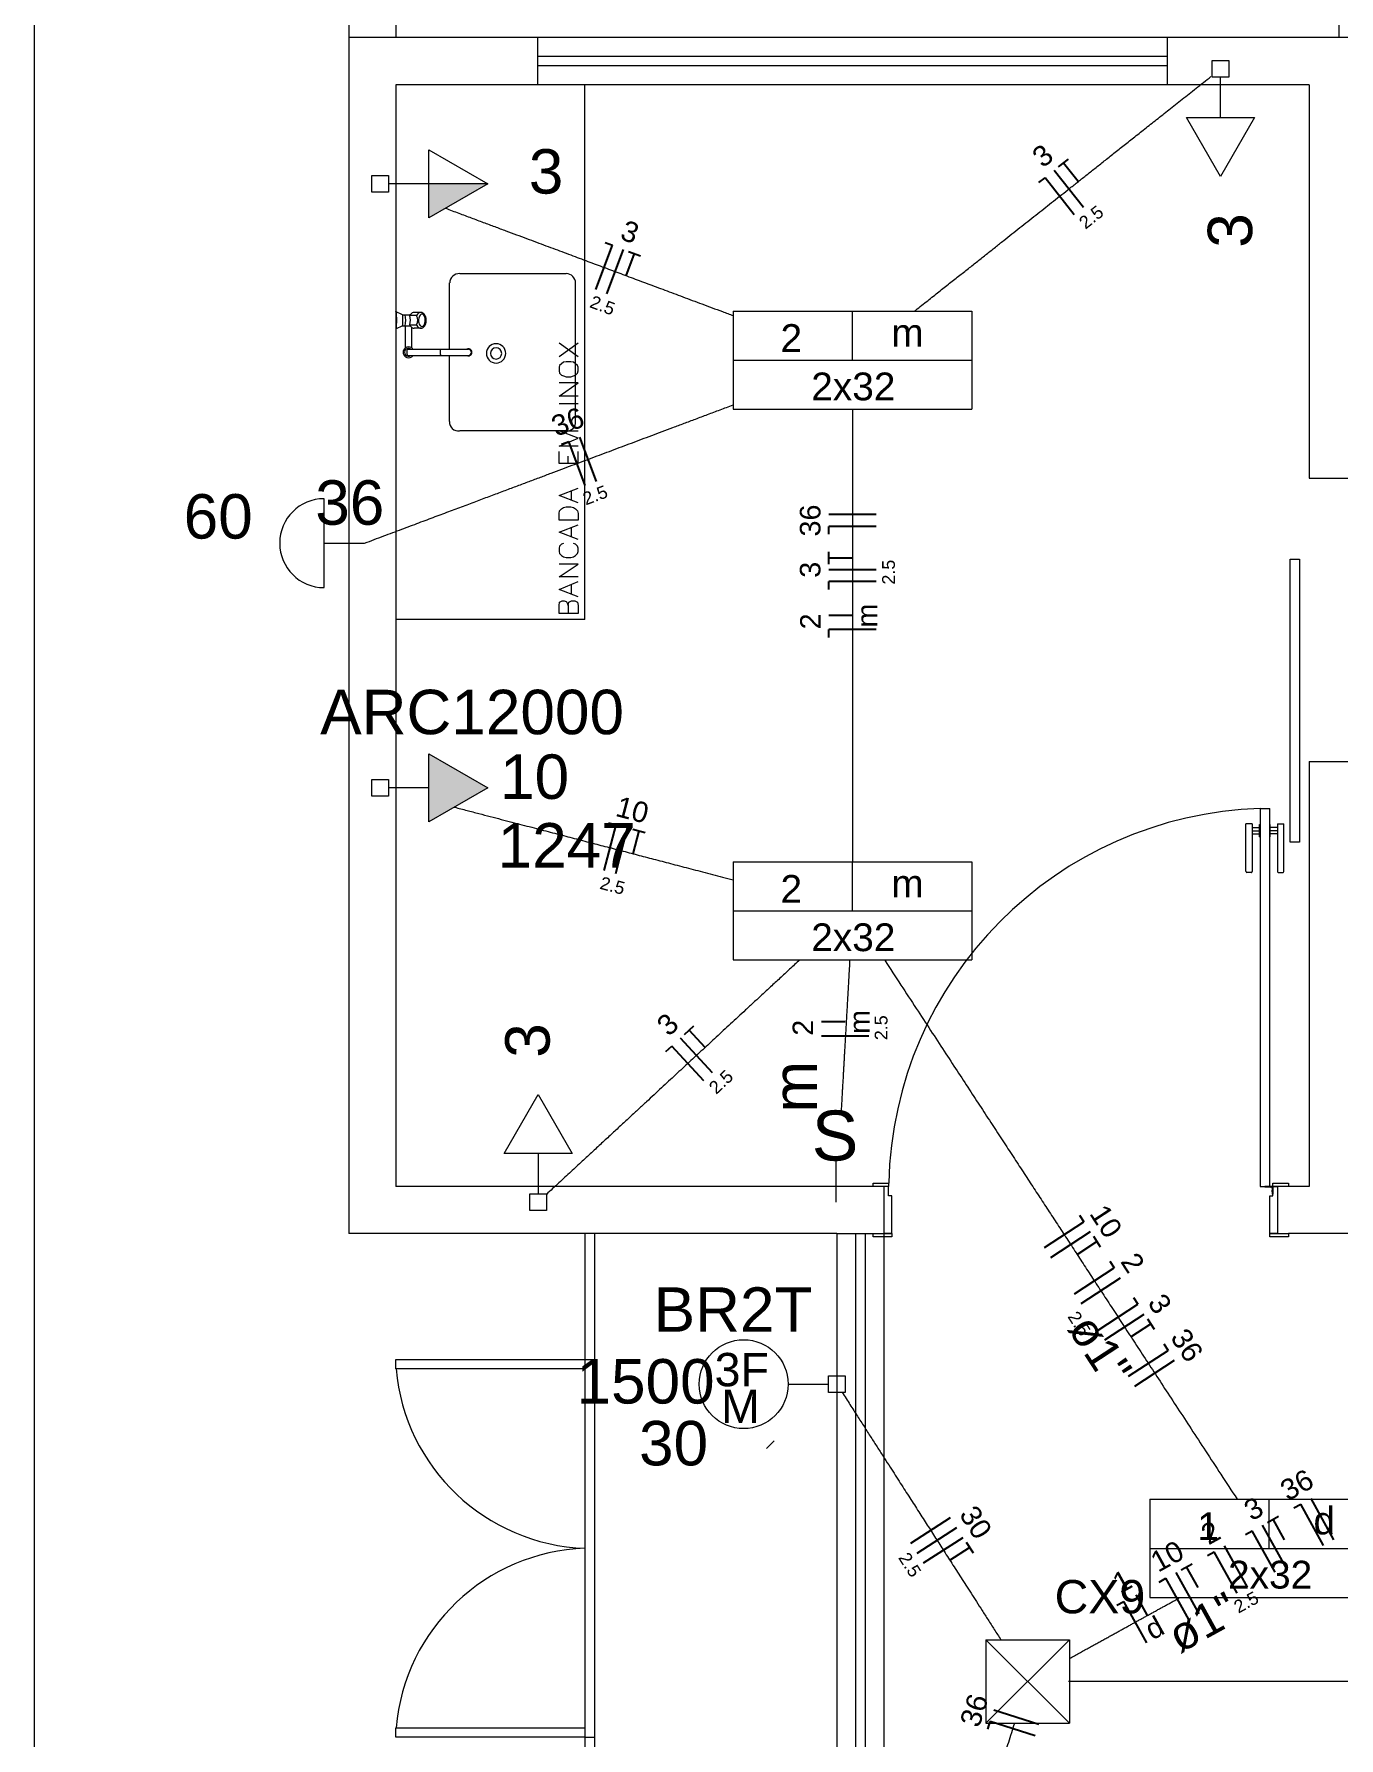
# Model space of a CAD drawing. Header units: millimetres. Extents: x -130 to 1399, y -90 to 1288.
# Drawn here: x 1106.27 to 1110.42, y 1243.82 to 1249.23 of the extents above; entities that cross this region are included whole.
import ezdxf

# ---------------------------------------------------------------- set-up
doc = ezdxf.new("R2010")
doc.units = ezdxf.units.MM
doc.header["$LTSCALE"] = 0.01
for name, color, linetype, lineweight in [('Arquitetura', 134, 'Continuous', 5), ('EL-Condutos', 3, 'Continuous', 13), ('EL-Fios', 9, 'Continuous', 25), ('EL-Textos condutos', 7, 'Continuous', 20), ('EL-Textos fios', 7, 'Continuous', 20), ('EL-Textos pontos', 5, 'Continuous', 20), ('P-SIMBOL', 5, 'Continuous', 5)]:
    doc.layers.add(name, color=color, linetype=linetype, lineweight=lineweight)
doc.styles.add('ARIAL', font='arial.ttf')

msp = doc.modelspace()

# ---------------------------------------------------------------- hatches: boundary and pattern name
at = {"layer": 'Arquitetura', "linetype": 'Continuous'}
h = msp.add_hatch(dxfattribs=at)
h.set_pattern_fill('ANSI31', color=256, scale=0.5, style=0)
h.set_pattern_definition([(45, (1106.27025, 1238.432124), (-0.0441942, 0.0441942), [])])
h.paths.add_polyline_path([(1108.6224, 1244.7602), (1108.6224, 1244.7622), (1108.6224, 1244.7642), (1108.6219, 1244.7662), (1108.6209, 1244.7682), (1108.6204, 1244.7697), (1108.6194, 1244.7717), (1108.6184, 1244.7732), (1108.6169, 1244.7752), (1108.6159, 1244.7767), (1108.6144, 1244.7777), (1108.6129, 1244.7787), (1108.6109, 1244.7802), (1108.6094, 1244.7812), (1108.6074, 1244.7817), (1108.6059, 1244.7822), (1108.6039, 1244.7827), (1108.6019, 1244.7832), (1108.5999, 1244.7832), (1108.5974, 1244.7832), (1108.5959, 1244.7827), (1108.5939, 1244.7822), (1108.5919, 1244.7817), (1108.5899, 1244.7812), (1108.5884, 1244.7802), (1108.5864, 1244.7787), (1108.5854, 1244.7777), (1108.5839, 1244.7767), (1108.5824, 1244.7752), (1108.5809, 1244.7732), (1108.5799, 1244.7717), (1108.5789, 1244.7697), (1108.5784, 1244.7682), (1108.5774, 1244.7662), (1108.5774, 1244.7642), (1108.5769, 1244.7622), (1108.5769, 1244.7602), (1108.5769, 1244.7602), (1108.5769, 1244.7582), (1108.5774, 1244.7562), (1108.5774, 1244.7542), (1108.5784, 1244.7522), (1108.5789, 1244.7507), (1108.5799, 1244.7487), (1108.5809, 1244.7472), (1108.5824, 1244.7457), (1108.5839, 1244.7442), (1108.5854, 1244.7427), (1108.5864, 1244.7417), (1108.5884, 1244.7407), (1108.5899, 1244.7397), (1108.5919, 1244.7387), (1108.5939, 1244.7382), (1108.5959, 1244.7377), (1108.5974, 1244.7377), (1108.5999, 1244.7372), (1108.6019, 1244.7377), (1108.6039, 1244.7377), (1108.6059, 1244.7382), (1108.6074, 1244.7387), (1108.6094, 1244.7397), (1108.6109, 1244.7407), (1108.6129, 1244.7417), (1108.6144, 1244.7427), (1108.6159, 1244.7442), (1108.6169, 1244.7457), (1108.6184, 1244.7472), (1108.6194, 1244.7487), (1108.6204, 1244.7507), (1108.6209, 1244.7522), (1108.6219, 1244.7542), (1108.6224, 1244.7562), (1108.6224, 1244.7582), (1108.6224, 1244.7602), (1108.6224, 1244.7602)])
at = {"layer": 'P-SIMBOL', "linetype": 'Continuous'}
for points in [[(1107.5259, 1248.7557), (1107.7134, 1248.7557), (1107.5259, 1248.6474)], [(1107.5259, 1246.7287), (1107.7134, 1246.837), (1107.5259, 1246.9452)]]:
    msp.add_hatch(color=256, dxfattribs=at).paths.add_polyline_path(points)

# ---------------------------------------------------------------- linework, layer by layer
at = {"layer": 'Arquitetura'}
for p, q in [((1106.2719, 1256.0207), (1106.2719, 1238.6212)), ((1107.2719, 1255.0207), (1107.2719, 1245.4207)), ((1107.4214, 1254.8712), (1107.4214, 1249.2207)), ((1107.8714, 1249.2207), (1107.8714, 1249.0707)), ((1109.8714, 1249.2207), (1109.8714, 1249.0707)), ((1110.3219, 1249.0707), (1107.4214, 1249.0707)), ((1107.4214, 1249.0707), (1107.4214, 1245.5707)), ((1108.0219, 1247.3712), (1108.0219, 1249.0707)), ((1110.3219, 1249.0707), (1110.3219, 1247.8207)), ((1107.5919, 1248.2307), (1107.5919, 1248.4407)), ((1107.9624, 1248.4702), (1107.6239, 1248.4702)), ((1107.9919, 1248.0007), (1107.9919, 1248.4407)), ((1107.4419, 1248.3397), (1107.4204, 1248.3502)), ((1107.4419, 1248.3397), (1107.4664, 1248.3397)), ((1107.4419, 1248.3397), (1107.4419, 1248.3047)), ((1107.4869, 1248.3377), (1107.4654, 1248.3377)), ((1107.5004, 1248.3472), (1107.4789, 1248.3472)), ((1107.4419, 1248.3047), (1107.4204, 1248.2937)), ((1107.4419, 1248.3047), (1107.4514, 1248.3047)), ((1107.4514, 1248.3047), (1107.4664, 1248.3047)), ((1107.4514, 1248.2347), (1107.4514, 1248.3047)), ((1107.4869, 1248.3067), (1107.4654, 1248.3067)), ((1107.4714, 1248.2347), (1107.4714, 1248.2992)), ((1107.5004, 1248.2972), (1107.4789, 1248.2972)), ((1107.4579, 1248.2307), (1107.4754, 1248.2307)), ((1107.4754, 1248.2307), (1107.6464, 1248.2307)), ((1107.6464, 1248.2307), (1107.6514, 1248.2307)), ((1107.9394, 1248.2077), (1108.0004, 1248.2502)), ((1107.9394, 1248.2502), (1108.0004, 1248.2077)), ((1107.4579, 1248.2107), (1107.4754, 1248.2107)), ((1107.4754, 1248.2107), (1107.6464, 1248.2107)), ((1107.5919, 1248.0007), (1107.5919, 1248.2107)), ((1107.6464, 1248.2107), (1107.6514, 1248.2107)), ((1107.9409, 1248.1782), (1107.9394, 1248.1737)), ((1107.9394, 1248.1737), (1107.9394, 1248.1612)), ((1107.9394, 1248.1612), (1107.9409, 1248.1547)), ((1107.9474, 1248.1842), (1107.9409, 1248.1782)), ((1107.9539, 1248.1887), (1107.9474, 1248.1842)), ((1107.9624, 1248.1907), (1107.9539, 1248.1887)), ((1107.9774, 1248.1907), (1107.9624, 1248.1907)), ((1107.9854, 1248.1887), (1107.9774, 1248.1907)), ((1107.9919, 1248.1842), (1107.9854, 1248.1887)), ((1107.9984, 1248.1782), (1107.9919, 1248.1842)), ((1108.0004, 1248.1737), (1107.9984, 1248.1782)), ((1107.9984, 1248.1547), (1108.0004, 1248.1612)), ((1108.0004, 1248.1612), (1108.0004, 1248.1737)), ((1107.9394, 1248.0807), (1108.0004, 1248.1232)), ((1108.0004, 1248.1232), (1107.9394, 1248.1232)), ((1107.9409, 1248.1547), (1107.9474, 1248.1482)), ((1107.9474, 1248.1482), (1107.9539, 1248.1462)), ((1107.9539, 1248.1462), (1107.9624, 1248.1422)), ((1107.9624, 1248.1422), (1107.9774, 1248.1422)), ((1107.9774, 1248.1422), (1107.9854, 1248.1462)), ((1107.9854, 1248.1462), (1107.9919, 1248.1482)), ((1107.9919, 1248.1482), (1107.9984, 1248.1547)), ((1108.0004, 1248.0807), (1107.9394, 1248.0807)), ((1107.9394, 1248.0577), (1108.0004, 1248.0577)), ((1107.9624, 1247.9707), (1107.6239, 1247.9707)), ((1108.0004, 1247.9472), (1107.9394, 1247.9707)), ((1107.9394, 1247.9707), (1108.0004, 1247.9707)), ((1107.9394, 1247.9222), (1108.0004, 1247.9472)), ((1108.0004, 1247.9222), (1107.9394, 1247.9222)), ((1107.9394, 1247.8672), (1107.9394, 1247.9052)), ((1107.9689, 1247.8672), (1107.9689, 1247.8902)), ((1108.0004, 1247.8672), (1108.0004, 1247.9052)), ((1108.0004, 1247.8672), (1107.9394, 1247.8672)), ((1107.9394, 1247.7657), (1108.0004, 1247.7887)), ((1110.3219, 1247.8207), (1110.4714, 1247.8207)), ((1108.0004, 1247.7422), (1107.9394, 1247.7657)), ((1107.9539, 1247.7272), (1107.9624, 1247.7297)), ((1107.9624, 1247.7297), (1107.9774, 1247.7297)), ((1107.9774, 1247.7297), (1107.9854, 1247.7272)), ((1107.9794, 1247.7507), (1107.9794, 1247.7802)), ((1107.9394, 1247.7082), (1107.9409, 1247.7167)), ((1107.9394, 1247.6872), (1107.9394, 1247.7082)), ((1108.0004, 1247.6872), (1107.9394, 1247.6872)), ((1107.9409, 1247.7167), (1107.9474, 1247.7232)), ((1107.9474, 1247.7232), (1107.9539, 1247.7272)), ((1107.9854, 1247.7272), (1107.9919, 1247.7232)), ((1107.9919, 1247.7232), (1107.9984, 1247.7167)), ((1107.9984, 1247.7167), (1108.0004, 1247.7082)), ((1108.0004, 1247.7082), (1108.0004, 1247.6872)), ((1107.9394, 1247.6492), (1108.0004, 1247.6722)), ((1108.0004, 1247.6257), (1107.9394, 1247.6492)), ((1107.9794, 1247.6342), (1107.9794, 1247.6637)), ((1107.9409, 1247.6047), (1107.9394, 1247.5982)), ((1107.9394, 1247.5982), (1107.9394, 1247.5877)), ((1107.9394, 1247.5877), (1107.9409, 1247.5812)), ((1107.9474, 1247.6107), (1107.9409, 1247.6047)), ((1107.9409, 1247.5812), (1107.9474, 1247.5747)), ((1107.9539, 1247.6132), (1107.9474, 1247.6107)), ((1107.9474, 1247.5747), (1107.9539, 1247.5707)), ((1107.9539, 1247.5707), (1107.9624, 1247.5687)), ((1107.9624, 1247.5687), (1107.9774, 1247.5687)), ((1107.9774, 1247.5687), (1107.9854, 1247.5707)), ((1107.9919, 1247.6107), (1107.9854, 1247.6132)), ((1107.9854, 1247.5707), (1107.9919, 1247.5747)), ((1107.9984, 1247.6047), (1107.9919, 1247.6107)), ((1107.9919, 1247.5747), (1107.9984, 1247.5812)), ((1108.0004, 1247.5982), (1107.9984, 1247.6047)), ((1107.9984, 1247.5812), (1108.0004, 1247.5877)), ((1108.0004, 1247.5877), (1108.0004, 1247.5982)), ((1107.9394, 1247.5072), (1108.0004, 1247.5477)), ((1108.0004, 1247.5477), (1107.9394, 1247.5477)), ((1108.0004, 1247.5072), (1107.9394, 1247.5072)), ((1107.9394, 1247.4672), (1108.0004, 1247.4922)), ((1108.0004, 1247.4437), (1107.9394, 1247.4672)), ((1107.9794, 1247.4522), (1107.9794, 1247.4817)), ((1107.9394, 1247.4162), (1107.9409, 1247.4267)), ((1107.9394, 1247.3907), (1107.9394, 1247.4162)), ((1107.9409, 1247.4267), (1107.9454, 1247.4287)), ((1107.9454, 1247.4287), (1107.9499, 1247.4312)), ((1107.9499, 1247.4312), (1107.9559, 1247.4312)), ((1107.9559, 1247.4312), (1107.9624, 1247.4287)), ((1107.9624, 1247.4287), (1107.9644, 1247.4267)), ((1107.9644, 1247.4267), (1107.9689, 1247.4162)), ((1107.9689, 1247.4162), (1107.9709, 1247.4267)), ((1107.9689, 1247.4162), (1107.9689, 1247.3907)), ((1107.9709, 1247.4267), (1107.9749, 1247.4287)), ((1107.9749, 1247.4287), (1107.9794, 1247.4312)), ((1107.9794, 1247.4312), (1107.9899, 1247.4312)), ((1107.9899, 1247.4312), (1107.9939, 1247.4287)), ((1107.9939, 1247.4287), (1107.9984, 1247.4267)), ((1107.9984, 1247.4267), (1108.0004, 1247.4162)), ((1108.0004, 1247.4162), (1108.0004, 1247.3907)), ((1108.0219, 1247.3712), (1107.4204, 1247.3712)), ((1108.0004, 1247.3907), (1107.9394, 1247.3907)), ((1110.3219, 1246.9207), (1110.3219, 1245.5707)), ((1110.3219, 1246.9207), (1110.4714, 1246.9207)), ((1110.1899, 1245.5692), (1110.1929, 1245.5692)), ((1110.2049, 1245.5542), (1110.2049, 1245.5572)), ((1108.0219, 1245.4207), (1108.0219, 1243.4207)), ((1108.0519, 1245.4207), (1108.0519, 1243.4207)), ((1108.8219, 1245.4207), (1108.9714, 1245.4207)), ((1108.0219, 1245.0207), (1108.0519, 1245.0207)), ((1108.0219, 1243.8207), (1108.0519, 1243.8207))]:
    msp.add_line(p, q, dxfattribs=at)
at = {"layer": 'Arquitetura', "linetype": 'Continuous'}
for p, q in [((1118.6714, 1249.2207), (1107.2719, 1249.2207)), ((1109.8714, 1249.1607), (1107.8714, 1249.1607)), ((1109.8714, 1249.1307), (1107.8714, 1249.1307)), ((1108.9369, 1245.5707), (1107.4214, 1245.5707)), ((1110.3219, 1245.5707), (1110.2564, 1245.5707)), ((1108.8219, 1245.4207), (1107.2719, 1245.4207)), ((1108.8219, 1245.4207), (1108.8219, 1243.4207)), ((1108.8814, 1245.4207), (1108.8814, 1243.4207)), ((1108.9114, 1245.4207), (1108.9114, 1243.4207)), ((1108.9964, 1245.4207), (1108.9714, 1245.4207)), ((1108.9714, 1245.4207), (1108.9714, 1243.4207)), ((1111.7719, 1245.4207), (1110.2564, 1245.4207))]:
    msp.add_line(p, q, dxfattribs=at)
at = {"layer": 'Arquitetura', "color": 2}
for p, q in [((1110.1669, 1246.7707), (1110.1669, 1245.5707)), ((1110.1669, 1246.7707), (1110.1969, 1246.7707)), ((1110.1969, 1245.5707), (1110.1969, 1246.7707)), ((1110.1669, 1245.5707), (1110.1969, 1245.5707))]:
    msp.add_line(p, q, dxfattribs=at)
at = {"layer": 'Arquitetura', "color": 3, "linetype": 'Continuous'}
for p, q in [((1110.1214, 1246.5707), (1110.1214, 1246.7222)), ((1110.1414, 1246.7222), (1110.1414, 1246.5707)), ((1110.1644, 1246.6807), (1110.1644, 1246.7207)), ((1110.1989, 1246.6807), (1110.1989, 1246.7207)), ((1110.2214, 1246.7222), (1110.2214, 1246.5707)), ((1110.2419, 1246.5707), (1110.2419, 1246.7222)), ((1110.1379, 1246.5677), (1110.1244, 1246.5677)), ((1110.2249, 1246.5677), (1110.2394, 1246.5677))]:
    msp.add_line(p, q, dxfattribs=at)
at = {"layer": 'Arquitetura', "color": 3}
for p, q in [((1110.1414, 1246.7222), (1110.1214, 1246.7222)), ((1110.1414, 1246.7107), (1110.1644, 1246.7107)), ((1110.1414, 1246.7007), (1110.1644, 1246.7007)), ((1110.1644, 1246.7207), (1110.1669, 1246.7207)), ((1110.1989, 1246.7207), (1110.1969, 1246.7207)), ((1110.2214, 1246.7107), (1110.1989, 1246.7107)), ((1110.2214, 1246.7007), (1110.1989, 1246.7007)), ((1110.2214, 1246.7222), (1110.2419, 1246.7222)), ((1110.1414, 1246.6907), (1110.1644, 1246.6907)), ((1110.1644, 1246.6807), (1110.1669, 1246.6807)), ((1110.1989, 1246.6807), (1110.1969, 1246.6807)), ((1110.2214, 1246.6907), (1110.1989, 1246.6907))]:
    msp.add_line(p, q, dxfattribs=at)
at = {"layer": 'Arquitetura', "linetype": 'Continuous'}
for points in [[(1107.4664, 1248.3397), (1107.4664, 1248.3397), (1107.4659, 1248.3392), (1107.4659, 1248.3392), (1107.4659, 1248.3387), (1107.4654, 1248.3387)], [(1107.4789, 1248.3472), (1107.4759, 1248.3467), (1107.4734, 1248.3457), (1107.4709, 1248.3442), (1107.4684, 1248.3422), (1107.4664, 1248.3397)], [(1107.5009, 1248.3472), (1107.4979, 1248.3467), (1107.4949, 1248.3457), (1107.4919, 1248.3442), (1107.4894, 1248.3417), (1107.4874, 1248.3387)], [(1107.5039, 1248.3417), (1107.5019, 1248.3412), (1107.4999, 1248.3397), (1107.4979, 1248.3382), (1107.4964, 1248.3357), (1107.4949, 1248.3322), (1107.4939, 1248.3287), (1107.4934, 1248.3252), (1107.4934, 1248.3212), (1107.4934, 1248.3172), (1107.4944, 1248.3137), (1107.4954, 1248.3102), (1107.4969, 1248.3072), (1107.4989, 1248.3052), (1107.5009, 1248.3037), (1107.5029, 1248.3027), (1107.5049, 1248.3027), (1107.5074, 1248.3037), (1107.5094, 1248.3052), (1107.5109, 1248.3072), (1107.5124, 1248.3102), (1107.5134, 1248.3137), (1107.5144, 1248.3172), (1107.5144, 1248.3212), (1107.5144, 1248.3252), (1107.5139, 1248.3287), (1107.5129, 1248.3322), (1107.5119, 1248.3357), (1107.5104, 1248.3382), (1107.5084, 1248.3397), (1107.5064, 1248.3412), (1107.5039, 1248.3417)], [(1107.5009, 1248.2972), (1107.5039, 1248.2977), (1107.5069, 1248.2987), (1107.5099, 1248.3012), (1107.5124, 1248.3037), (1107.5144, 1248.3072), (1107.5164, 1248.3112), (1107.5174, 1248.3152), (1107.5179, 1248.3197), (1107.5179, 1248.3242), (1107.5174, 1248.3287), (1107.5164, 1248.3332), (1107.5144, 1248.3367), (1107.5124, 1248.3402), (1107.5099, 1248.3432), (1107.5069, 1248.3452), (1107.5039, 1248.3467), (1107.5009, 1248.3472)], [(1107.4654, 1248.3057), (1107.4659, 1248.3052), (1107.4659, 1248.3052), (1107.4659, 1248.3047), (1107.4664, 1248.3047), (1107.4664, 1248.3047)], [(1107.4664, 1248.3047), (1107.4674, 1248.3032), (1107.4684, 1248.3022), (1107.4694, 1248.3012), (1107.4704, 1248.3002), (1107.4714, 1248.2992)], [(1107.4714, 1248.2992), (1107.4729, 1248.2987), (1107.4744, 1248.2982), (1107.4759, 1248.2977), (1107.4774, 1248.2972), (1107.4789, 1248.2972)], [(1107.4874, 1248.3057), (1107.4894, 1248.3027), (1107.4919, 1248.3002), (1107.4944, 1248.2987), (1107.4974, 1248.2977), (1107.5004, 1248.2972)]]:
    msp.add_lwpolyline(points, dxfattribs=at)
at = {"layer": 'Arquitetura'}
for points in [[(1110.2619, 1247.5637), (1110.2919, 1247.5637), (1110.2919, 1246.6637), (1110.2619, 1246.6637), (1110.2619, 1247.5637)], [(1110.1894, 1245.5687), (1110.1899, 1245.5692), (1110.1899, 1245.5697)], [(1110.1914, 1245.5687), (1110.1914, 1245.5682), (1110.1894, 1245.5682), (1110.1894, 1245.5687), (1110.1939, 1245.5687), (1110.1939, 1245.5682), (1110.1919, 1245.5682), (1110.1919, 1245.5687)], [(1110.1939, 1245.5687), (1110.1929, 1245.5692), (1110.1929, 1245.5697)], [(1110.2044, 1245.5557), (1110.2039, 1245.5557), (1110.2039, 1245.5532), (1110.2044, 1245.5532), (1110.2044, 1245.5587), (1110.2039, 1245.5587), (1110.2039, 1245.5562), (1110.2044, 1245.5562)], [(1110.2044, 1245.5587), (1110.2049, 1245.5572), (1110.2054, 1245.5572)], [(1110.2044, 1245.5532), (1110.2049, 1245.5542), (1110.2054, 1245.5542)], [(1108.0219, 1244.9907), (1107.4214, 1244.9907), (1107.4214, 1245.0207), (1108.0219, 1245.0207), (1108.0219, 1244.9907)], [(1108.0219, 1243.8207), (1107.4214, 1243.8207), (1107.4214, 1243.8507), (1108.0219, 1243.8507), (1108.0219, 1243.8207)]]:
    msp.add_lwpolyline(points, dxfattribs=at)
at = {"layer": 'Arquitetura', "color": 3}
for points in [[(1108.9369, 1245.5807), (1108.9864, 1245.5807), (1108.9864, 1245.5707), (1108.9369, 1245.5707), (1108.9369, 1245.5807)], [(1110.2069, 1245.5807), (1110.2564, 1245.5807), (1110.2564, 1245.5707), (1110.2069, 1245.5707), (1110.2069, 1245.5807)], [(1108.9369, 1245.4207), (1108.9964, 1245.4207), (1108.9964, 1245.4107), (1108.9369, 1245.4107), (1108.9369, 1245.4207)], [(1110.1969, 1245.4207), (1110.2214, 1245.4207), (1110.2564, 1245.4207), (1110.2564, 1245.4107), (1110.1969, 1245.4107), (1110.1969, 1245.4207)]]:
    msp.add_lwpolyline(points, close=True, dxfattribs=at)
at = {"layer": 'Arquitetura', "color": 2}
for points in [[(1108.9964, 1245.5407), (1108.9864, 1245.5407), (1108.9864, 1245.5707), (1108.9714, 1245.5707), (1108.9714, 1245.4207), (1108.9964, 1245.4207), (1108.9964, 1245.5407)], [(1110.1969, 1245.5407), (1110.2069, 1245.5407), (1110.2069, 1245.5707), (1110.2214, 1245.5707), (1110.2214, 1245.4207), (1110.1969, 1245.4207), (1110.1969, 1245.5407)]]:
    msp.add_lwpolyline(points, close=True, dxfattribs=at)
at = {"layer": 'Arquitetura', "color": 1}
for points in [[(1110.2019, 1245.5697), (1110.2039, 1245.5707), (1110.2039, 1245.5707), (1110.2014, 1245.5707), (1110.1814, 1245.5707), (1110.1814, 1245.5697), (1110.2019, 1245.5697)], [(1110.2054, 1245.5662), (1110.2069, 1245.5682), (1110.2069, 1245.5682), (1110.2069, 1245.5657), (1110.2069, 1245.5457), (1110.2054, 1245.5457), (1110.2054, 1245.5662)]]:
    msp.add_lwpolyline(points, dxfattribs=at)
msp.add_circle((1110.2039, 1245.5682), 0.0025, dxfattribs=at)
at = {"layer": 'Arquitetura'}
for centre, radius, start, end in [((1107.6229, 1248.4397), 0.0307, 88.1044, 177.946), ((1107.9614, 1248.4397), 0.0308, 2.0624, 87.9376), ((1107.1454, 1248.3222), 0.2786, 354.375, 5.6248), ((1107.3709, 1248.3222), 0.0816, 347.538, 12.4618), ((1107.4124, 1248.3222), 0.0549, 344.314, 15.6861), ((1107.4674, 1248.3377), 0.002, 148.433, 195.686), ((1107.4889, 1248.3377), 0.002, 147.844, 206.025), ((1107.4569, 1248.3222), 0.0335, 333.975, 26.0251), ((1107.4674, 1248.3067), 0.002, 164.314, 211.567), ((1107.4889, 1248.3067), 0.002, 153.975, 212.156), ((1107.4614, 1248.2207), 0.0173, 125.419, 234.581), ((1107.4614, 1248.2207), 0.0126, 52.2518, 307.748), ((1107.4614, 1248.2207), 0.0173, 54.5813, 125.419), ((1107.4789, 1248.2207), 0.0233, 154.556, 205.444), ((1107.4614, 1248.2207), 0.0173, 35.4187, 54.5813), ((1107.5849, 1248.2207), 0.0233, 154.556, 205.444), ((1107.6514, 1248.2207), 0.0112, 243.721, 116.279), ((1107.6514, 1248.2207), 0.01, 270, 90), ((1107.7394, 1248.2172), 0.0307, 90, 180), ((1107.7394, 1248.2172), 0.0307, 180, 270), ((1107.7394, 1248.2172), 0.018, 90, 180), ((1107.7394, 1248.2172), 0.018, 180, 270), ((1107.7394, 1248.2172), 0.0307, 0, 90), ((1107.7394, 1248.2172), 0.018, 0, 90), ((1107.7394, 1248.2172), 0.018, 270, 0), ((1107.7394, 1248.2172), 0.0307, 270, 0), ((1107.4614, 1248.2207), 0.0173, 234.581, 305.419), ((1107.4614, 1248.2207), 0.0173, 305.419, 324.581), ((1107.6194, 1247.9982), 0.0277, 175.328, 278.622), ((1107.9649, 1247.9982), 0.0273, 264.972, 5.0276), ((1110.2049, 1245.5532), 1.2185, 91.7966, 178.691), ((1108.0444, 1245.0457), 0.6251, 185.015, 267.922), ((1108.0444, 1243.7962), 0.6251, 92.0779, 174.985)]:
    msp.add_arc(centre, radius, start, end, dxfattribs=at)
at = {"layer": 'Arquitetura', "color": 3, "linetype": 'Continuous'}
for centre, start, end in [((1110.1249, 1246.5707), 180, 260.538), ((1110.1384, 1246.5707), 260.538, 0), ((1110.2244, 1246.5707), 180, 279.462), ((1110.2389, 1246.5707), 279.462, 0)]:
    msp.add_arc(centre, 0.003, start, end, dxfattribs=at)
at = {"layer": 'EL-Condutos', "linetype": 'Continuous'}
for points in [[(1109.0681, 1248.351), (1109.106, 1248.381), (1109.1419, 1248.4094), (1109.1761, 1248.4365), (1109.2086, 1248.4622), (1109.2396, 1248.4867), (1109.2693, 1248.5102), (1109.2978, 1248.5328), (1109.3254, 1248.5546), (1109.3521, 1248.5758), (1109.3781, 1248.5964), (1109.4037, 1248.6166), (1109.4289, 1248.6366), (1109.454, 1248.6564), (1109.479, 1248.6762), (1109.5042, 1248.6961), (1109.5296, 1248.7163), (1109.5556, 1248.7368), (1109.5822, 1248.7578), (1109.6096, 1248.7795), (1109.6379, 1248.802), (1109.6674, 1248.8253), (1109.6982, 1248.8496), (1109.7304, 1248.8751), (1109.7642, 1248.9019), (1109.7998, 1248.9301), (1109.8374, 1248.9598), (1109.877, 1248.9911), (1109.9189, 1249.0243), (1109.9632, 1249.0594), (1110.0101, 1249.0965)], [(1107.5795, 1248.678), (1107.6211, 1248.6625), (1107.6608, 1248.6476), (1107.6988, 1248.6334), (1107.7353, 1248.6198), (1107.7703, 1248.6068), (1107.8039, 1248.5942), (1107.8363, 1248.5821), (1107.8675, 1248.5705), (1107.8978, 1248.5592), (1107.9271, 1248.5482), (1107.9556, 1248.5376), (1107.9834, 1248.5272), (1108.0107, 1248.517), (1108.0374, 1248.507), (1108.0639, 1248.4972), (1108.09, 1248.4874), (1108.1161, 1248.4777), (1108.1421, 1248.468), (1108.1682, 1248.4582), (1108.1945, 1248.4484), (1108.2211, 1248.4385), (1108.2481, 1248.4284), (1108.2757, 1248.4181), (1108.3039, 1248.4076), (1108.3329, 1248.3968), (1108.3627, 1248.3856), (1108.3935, 1248.3741), (1108.4254, 1248.3622), (1108.4585, 1248.3499), (1108.4929, 1248.337)], [(1107.3219, 1247.6142), (1107.3826, 1247.637), (1107.44, 1247.6585), (1107.4945, 1247.679), (1107.5462, 1247.6984), (1107.5952, 1247.7168), (1107.6418, 1247.7342), (1107.6862, 1247.7509), (1107.7285, 1247.7667), (1107.7688, 1247.7819), (1107.8075, 1247.7964), (1107.8446, 1247.8103), (1107.8803, 1247.8237), (1107.9148, 1247.8367), (1107.9484, 1247.8492), (1107.981, 1247.8615), (1108.0131, 1247.8735), (1108.0446, 1247.8853), (1108.0759, 1247.8971), (1108.107, 1247.9088), (1108.1382, 1247.9205), (1108.1696, 1247.9322), (1108.2015, 1247.9442), (1108.2339, 1247.9564), (1108.2671, 1247.9688), (1108.3013, 1247.9816), (1108.3366, 1247.9949), (1108.3732, 1248.0086), (1108.4113, 1248.0229), (1108.451, 1248.0378), (1108.4926, 1248.0534)], [(1108.8717, 1248.0395), (1108.8717, 1247.974), (1108.8717, 1247.9122), (1108.8717, 1247.8537), (1108.8717, 1247.7984), (1108.8717, 1247.7459), (1108.8717, 1247.696), (1108.8717, 1247.6484), (1108.8717, 1247.6029), (1108.8717, 1247.5592), (1108.8717, 1247.5171), (1108.8717, 1247.4762), (1108.8717, 1247.4364), (1108.8717, 1247.3974), (1108.8717, 1247.3589), (1108.8717, 1247.3206), (1108.8717, 1247.2824), (1108.8717, 1247.2439), (1108.8717, 1247.2048), (1108.8717, 1247.165), (1108.8717, 1247.1242), (1108.8717, 1247.082), (1108.8717, 1247.0384), (1108.8717, 1246.9929), (1108.8717, 1246.9453), (1108.8717, 1246.8954), (1108.8717, 1246.8429), (1108.8717, 1246.7875), (1108.8717, 1246.7291), (1108.8717, 1246.6672), (1108.8717, 1246.6018)], [(1107.6077, 1246.7753), (1107.6471, 1246.765), (1107.6849, 1246.7552), (1107.7211, 1246.7457), (1107.7559, 1246.7367), (1107.7893, 1246.728), (1107.8215, 1246.7196), (1107.8526, 1246.7115), (1107.8826, 1246.7036), (1107.9117, 1246.696), (1107.94, 1246.6887), (1107.9675, 1246.6815), (1107.9945, 1246.6744), (1108.0209, 1246.6675), (1108.047, 1246.6607), (1108.0727, 1246.654), (1108.0982, 1246.6474), (1108.1236, 1246.6407), (1108.1491, 1246.6341), (1108.1746, 1246.6274), (1108.2004, 1246.6207), (1108.2265, 1246.6139), (1108.253, 1246.607), (1108.2801, 1246.5999), (1108.3077, 1246.5927), (1108.3362, 1246.5853), (1108.3654, 1246.5777), (1108.3956, 1246.5698), (1108.4268, 1246.5617), (1108.4592, 1246.5532), (1108.4929, 1246.5444)], [(1108.704, 1246.2903), (1108.6716, 1246.2603), (1108.6409, 1246.2318), (1108.6117, 1246.2048), (1108.584, 1246.1791), (1108.5575, 1246.1546), (1108.5321, 1246.1311), (1108.5077, 1246.1085), (1108.4842, 1246.0867), (1108.4613, 1246.0656), (1108.4391, 1246.045), (1108.4172, 1246.0247), (1108.3957, 1246.0048), (1108.3743, 1245.985), (1108.3529, 1245.9652), (1108.3314, 1245.9453), (1108.3096, 1245.9251), (1108.2875, 1245.9046), (1108.2648, 1245.8835), (1108.2414, 1245.8619), (1108.2171, 1245.8394), (1108.1919, 1245.8161), (1108.1657, 1245.7918), (1108.1381, 1245.7663), (1108.1093, 1245.7395), (1108.0788, 1245.7113), (1108.0468, 1245.6816), (1108.0129, 1245.6503), (1107.9771, 1245.6171), (1107.9392, 1245.5821), (1107.8992, 1245.545)], [(1108.8629, 1246.2903), (1108.8617, 1246.2687), (1108.8605, 1246.248), (1108.8593, 1246.228), (1108.8582, 1246.2088), (1108.8572, 1246.1902), (1108.8562, 1246.1722), (1108.8552, 1246.1548), (1108.8542, 1246.138), (1108.8533, 1246.1216), (1108.8524, 1246.1056), (1108.8515, 1246.0901), (1108.8506, 1246.0749), (1108.8498, 1246.06), (1108.849, 1246.0453), (1108.8481, 1246.0309), (1108.8473, 1246.0166), (1108.8465, 1246.0024), (1108.8457, 1245.9883), (1108.8449, 1245.9742), (1108.8441, 1245.96), (1108.8433, 1245.9458), (1108.8425, 1245.9315), (1108.8417, 1245.917), (1108.8408, 1245.9022), (1108.84, 1245.8873), (1108.8391, 1245.872), (1108.8382, 1245.8563), (1108.8373, 1245.8402), (1108.8364, 1245.8237), (1108.8354, 1245.8067)], [(1108.9742, 1246.2889), (1109.0255, 1246.2103), (1109.074, 1246.1362), (1109.1198, 1246.0662), (1109.163, 1246), (1109.204, 1245.9373), (1109.2429, 1245.8779), (1109.2799, 1245.8212), (1109.3153, 1245.7671), (1109.3492, 1245.7153), (1109.3818, 1245.6654), (1109.4134, 1245.617), (1109.4442, 1245.5699), (1109.4744, 1245.5238), (1109.5041, 1245.4783), (1109.5336, 1245.4332), (1109.5631, 1245.388), (1109.5929, 1245.3425), (1109.623, 1245.2964), (1109.6538, 1245.2493), (1109.6854, 1245.201), (1109.7181, 1245.151), (1109.752, 1245.0992), (1109.7873, 1245.0451), (1109.8243, 1244.9885), (1109.8632, 1244.929), (1109.9042, 1244.8663), (1109.9475, 1244.8001), (1109.9932, 1244.7301), (1110.0417, 1244.656), (1110.0931, 1244.5774)], [(1108.8388, 1244.9161), (1108.8637, 1244.8773), (1108.8871, 1244.8407), (1108.9093, 1244.8062), (1108.9302, 1244.7735), (1108.95, 1244.7427), (1108.9688, 1244.7134), (1108.9866, 1244.6857), (1109.0035, 1244.6593), (1109.0197, 1244.6341), (1109.0352, 1244.6099), (1109.0501, 1244.5867), (1109.0646, 1244.5642), (1109.0786, 1244.5424), (1109.0923, 1244.521), (1109.1057, 1244.5), (1109.1191, 1244.4792), (1109.1324, 1244.4585), (1109.1457, 1244.4377), (1109.1592, 1244.4166), (1109.173, 1244.3952), (1109.187, 1244.3733), (1109.2015, 1244.3508), (1109.2165, 1244.3274), (1109.2321, 1244.3032), (1109.2483, 1244.2778), (1109.2654, 1244.2513), (1109.2833, 1244.2234), (1109.3021, 1244.1939), (1109.3221, 1244.1629), (1109.3431, 1244.13)], [(1109.5609, 1244.071), (1109.5766, 1244.0796), (1109.5917, 1244.0879), (1109.6064, 1244.096), (1109.6206, 1244.1038), (1109.6343, 1244.1114), (1109.6477, 1244.1188), (1109.6606, 1244.1259), (1109.6732, 1244.1328), (1109.6855, 1244.1396), (1109.6974, 1244.1462), (1109.7091, 1244.1526), (1109.7205, 1244.1589), (1109.7317, 1244.1651), (1109.7427, 1244.1711), (1109.7535, 1244.1771), (1109.7641, 1244.183), (1109.7747, 1244.1888), (1109.7851, 1244.1945), (1109.7955, 1244.2002), (1109.8058, 1244.2059), (1109.8161, 1244.2116), (1109.8265, 1244.2173), (1109.8368, 1244.223), (1109.8473, 1244.2288), (1109.8578, 1244.2346), (1109.8684, 1244.2404), (1109.8792, 1244.2464), (1109.8902, 1244.2524), (1109.9013, 1244.2586), (1109.9127, 1244.2648)], [(1113.9637, 1243.9977), (1113.7544, 1243.9977), (1113.5579, 1243.9977), (1113.3735, 1243.9977), (1113.2002, 1243.9977), (1113.037, 1243.9977), (1112.883, 1243.9977), (1112.7374, 1243.9977), (1112.5992, 1243.9977), (1112.4674, 1243.9977), (1112.3411, 1243.9977), (1112.2195, 1243.9977), (1112.1016, 1243.9977), (1111.9864, 1243.9977), (1111.8731, 1243.9977), (1111.7608, 1243.9977), (1111.6484, 1243.9977), (1111.5351, 1243.9977), (1111.4199, 1243.9977), (1111.302, 1243.9977), (1111.1804, 1243.9977), (1111.0541, 1243.9977), (1110.9223, 1243.9977), (1110.7841, 1243.9977), (1110.6385, 1243.9977), (1110.4845, 1243.9977), (1110.3213, 1243.9977), (1110.148, 1243.9977), (1109.9636, 1243.9977), (1109.7671, 1243.9977), (1109.5578, 1243.9977)], [(1109.3858, 1243.8642), (1109.3667, 1243.8039), (1109.3487, 1243.7468), (1109.3317, 1243.6929), (1109.3155, 1243.6419), (1109.3002, 1243.5935), (1109.2857, 1243.5475), (1109.2718, 1243.5037), (1109.2586, 1243.4618), (1109.2458, 1243.4216), (1109.2336, 1243.3828), (1109.2217, 1243.3453), (1109.2102, 1243.3088), (1109.1989, 1243.273), (1109.1877, 1243.2377), (1109.1766, 1243.2027), (1109.1656, 1243.1678), (1109.1545, 1243.1326), (1109.1432, 1243.097), (1109.1317, 1243.0608), (1109.12, 1243.0236), (1109.1079, 1242.9853), (1109.0953, 1242.9457), (1109.0823, 1242.9044), (1109.0686, 1242.8612), (1109.0543, 1242.816), (1109.0393, 1242.7685), (1109.0235, 1242.7184), (1109.0067, 1242.6655), (1108.989, 1242.6096), (1108.9703, 1242.5504)]]:
    msp.add_spline(points, degree=3, dxfattribs=at)
at = {"layer": 'EL-Fios'}
for p, q in [((1109.5263, 1248.8093), (1109.5577, 1248.8341)), ((1109.5886, 1248.7629), (1109.542, 1248.8217)), ((1109.4636, 1248.7596), (1109.4832, 1248.7751)), ((1109.5763, 1248.6575), (1109.4832, 1248.7751)), ((1109.6057, 1248.6808), (1109.5126, 1248.7984)), ((1108.0565, 1248.4199), (1108.1089, 1248.5604)), ((1108.0855, 1248.5692), (1108.1089, 1248.5604)), ((1108.0916, 1248.4068), (1108.144, 1248.5473)), ((1108.1604, 1248.5412), (1108.1979, 1248.5272)), ((1108.1529, 1248.4639), (1108.1792, 1248.5342)), ((1108.058, 1247.8103), (1108.0054, 1247.9507)), ((1107.9468, 1247.9288), (1107.9702, 1247.9375)), ((1108.0229, 1247.7971), (1107.9702, 1247.9375)), ((1108.9467, 1247.7049), (1108.7967, 1247.7049)), ((1108.9467, 1247.6674), (1108.7967, 1247.6674)), ((1108.7967, 1247.6424), (1108.7967, 1247.6674)), ((1108.7967, 1247.547), (1108.7967, 1247.587)), ((1108.8717, 1247.567), (1108.7967, 1247.567)), ((1108.9467, 1247.5295), (1108.7967, 1247.5295)), ((1108.9467, 1247.492), (1108.7967, 1247.492)), ((1108.7967, 1247.467), (1108.7967, 1247.492)), ((1108.8717, 1247.3842), (1108.7967, 1247.3842)), ((1108.9467, 1247.3394), (1108.7967, 1247.3394)), ((1108.7967, 1247.3144), (1108.7967, 1247.3394)), ((1108.0832, 1246.5738), (1108.1211, 1246.7189)), ((1108.0969, 1246.7252), (1108.1211, 1246.7189)), ((1108.1195, 1246.5643), (1108.1574, 1246.7095)), ((1108.1743, 1246.705), (1108.213, 1246.6949)), ((1108.1747, 1246.6274), (1108.1936, 1246.7)), ((1108.3379, 1246.0535), (1108.3673, 1246.0807)), ((1108.4036, 1246.0121), (1108.3526, 1246.0671)), ((1108.8481, 1246.0933), (1108.7731, 1246.0933)), ((1108.2792, 1245.9991), (1108.2976, 1246.0161)), ((1108.3995, 1245.9061), (1108.2976, 1246.0161)), ((1108.427, 1245.9316), (1108.3251, 1246.0416)), ((1108.9231, 1246.0484), (1108.7731, 1246.0484)), ((1109.4811, 1245.3764), (1109.6067, 1245.4585)), ((1109.593, 1245.4794), (1109.6067, 1245.4585)), ((1109.5016, 1245.345), (1109.6272, 1245.4271)), ((1109.6368, 1245.4125), (1109.6586, 1245.379)), ((1109.5849, 1245.3547), (1109.6477, 1245.3957)), ((1109.5771, 1245.2296), (1109.7026, 1245.3117)), ((1109.6889, 1245.3326), (1109.7026, 1245.3117)), ((1109.5976, 1245.1982), (1109.7231, 1245.2803)), ((1109.6525, 1245.1142), (1109.7781, 1245.1963)), ((1109.7644, 1245.2172), (1109.7781, 1245.1963)), ((1109.673, 1245.0828), (1109.7986, 1245.1649)), ((1109.7563, 1245.0925), (1109.8191, 1245.1335)), ((1109.8082, 1245.1503), (1109.8301, 1245.1168)), ((1109.7485, 1244.9674), (1109.874, 1245.0495)), ((1109.8604, 1245.0704), (1109.874, 1245.0495)), ((1109.769, 1244.9361), (1109.8946, 1245.0181)), ((1110.2734, 1244.5493), (1110.2953, 1244.5613)), ((1110.3677, 1244.43), (1110.2953, 1244.5613)), ((1110.4005, 1244.4481), (1110.3281, 1244.5794)), ((1109.0568, 1244.4374), (1109.1831, 1244.5184)), ((1109.0771, 1244.4058), (1109.2033, 1244.4868)), ((1110.2469, 1244.3634), (1110.1745, 1244.4948)), ((1110.1899, 1244.5032), (1110.2249, 1244.5225)), ((1110.2436, 1244.4472), (1110.2074, 1244.5129)), ((1109.0973, 1244.3743), (1109.2236, 1244.4553)), ((1109.233, 1244.4406), (1109.2546, 1244.4069)), ((1110.1262, 1244.2969), (1110.0538, 1244.4282)), ((1110.1198, 1244.4646), (1110.1417, 1244.4767)), ((1110.2141, 1244.3453), (1110.1417, 1244.4767)), ((1109.1807, 1244.3832), (1109.2438, 1244.4237)), ((1109.9991, 1244.3981), (1110.0209, 1244.4101)), ((1110.0934, 1244.2788), (1110.0209, 1244.4101)), ((1109.8455, 1244.3134), (1109.8674, 1244.3255)), ((1109.9398, 1244.1941), (1109.8674, 1244.3255)), ((1109.9726, 1244.2122), (1109.9002, 1244.3436)), ((1109.9155, 1244.352), (1109.9506, 1244.3713)), ((1109.9692, 1244.296), (1109.933, 1244.3617)), ((1109.8092, 1244.2078), (1109.773, 1244.2735)), ((1109.7118, 1244.2397), (1109.7337, 1244.2518)), ((1109.8061, 1244.1204), (1109.7337, 1244.2518)), ((1109.4634, 1243.8609), (1109.3204, 1243.9061)), ((1109.3016, 1243.8465), (1109.3091, 1243.8703)), ((1109.4521, 1243.8251), (1109.3091, 1243.8703))]:
    msp.add_line(p, q, dxfattribs=at)
at = {"layer": 'P-SIMBOL'}
for p, q in [((1110.4168, 1249.3492), (1110.4168, 1249.2207)), ((1110.0142, 1249.1472), (1110.0673, 1249.1472)), ((1110.0142, 1249.0942), (1110.0142, 1249.1472)), ((1110.0673, 1249.1472), (1110.0673, 1249.0942)), ((1110.0673, 1249.0942), (1110.0142, 1249.0942)), ((1110.0408, 1248.9662), (1110.0408, 1249.0942)), ((1110.0408, 1248.7787), (1109.9325, 1248.9662)), ((1109.9325, 1248.9662), (1110.149, 1248.9662)), ((1110.149, 1248.9662), (1110.0408, 1248.7787)), ((1107.5259, 1248.8639), (1107.7134, 1248.7557)), ((1107.5259, 1248.6474), (1107.5259, 1248.8639)), ((1107.3449, 1248.7291), (1107.3449, 1248.7822)), ((1107.3449, 1248.7822), (1107.3979, 1248.7822)), ((1107.3979, 1248.7822), (1107.3979, 1248.7291)), ((1107.3979, 1248.7291), (1107.3449, 1248.7291)), ((1107.5259, 1248.7557), (1107.3979, 1248.7557)), ((1107.7134, 1248.7557), (1107.5259, 1248.7557)), ((1107.7134, 1248.7557), (1107.5259, 1248.6474)), ((1108.4925, 1248.3513), (1108.4925, 1248.0399)), ((1108.4925, 1248.3513), (1109.251, 1248.3513)), ((1108.8717, 1248.1956), (1108.8717, 1248.3513)), ((1109.251, 1248.3513), (1109.251, 1248.0399)), ((1108.4925, 1248.1956), (1109.251, 1248.1956)), ((1108.4925, 1248.0399), (1109.251, 1248.0399)), ((1107.1934, 1247.473), (1107.1934, 1247.7555)), ((1107.1934, 1247.6142), (1107.3219, 1247.6142)), ((1107.5259, 1246.9452), (1107.7134, 1246.837)), ((1107.5259, 1246.7287), (1107.5259, 1246.9452)), ((1107.3449, 1246.8104), (1107.3449, 1246.8635)), ((1107.3449, 1246.8635), (1107.3979, 1246.8635)), ((1107.3979, 1246.8635), (1107.3979, 1246.8104)), ((1107.3979, 1246.8104), (1107.3449, 1246.8104)), ((1107.5259, 1246.837), (1107.3979, 1246.837)), ((1107.7134, 1246.837), (1107.5259, 1246.7287)), ((1108.4925, 1246.6013), (1108.4925, 1246.2899)), ((1108.4925, 1246.6013), (1109.251, 1246.6013)), ((1108.8717, 1246.4456), (1108.8717, 1246.6013)), ((1109.251, 1246.6013), (1109.251, 1246.2899)), ((1108.4925, 1246.4456), (1109.251, 1246.4456)), ((1108.4925, 1246.2899), (1109.251, 1246.2899)), ((1107.7648, 1245.6752), (1107.873, 1245.8627)), ((1107.873, 1245.8627), (1107.9813, 1245.6752)), ((1107.9813, 1245.6752), (1107.7648, 1245.6752)), ((1107.873, 1245.6752), (1107.873, 1245.5472)), ((1108.8191, 1245.6492), (1108.8191, 1245.5207)), ((1107.8465, 1245.5472), (1107.8995, 1245.5472)), ((1107.8465, 1245.4942), (1107.8465, 1245.5472)), ((1107.8995, 1245.5472), (1107.8995, 1245.4942)), ((1107.8995, 1245.4942), (1107.8465, 1245.4942)), ((1108.7954, 1244.9158), (1108.7954, 1244.9689)), ((1108.7954, 1244.9689), (1108.8484, 1244.9689)), ((1108.8484, 1244.9689), (1108.8484, 1244.9158)), ((1108.6669, 1244.9423), (1108.7954, 1244.9423)), ((1108.8484, 1244.9158), (1108.7954, 1244.9158)), ((1109.8163, 1244.5764), (1109.8163, 1244.265)), ((1109.8163, 1244.5764), (1110.5748, 1244.5764)), ((1110.1955, 1244.4207), (1110.1955, 1244.5764)), ((1109.8163, 1244.4207), (1110.5748, 1244.4207)), ((1109.8163, 1244.265), (1110.5748, 1244.265)), ((1109.2956, 1244.1302), (1109.5606, 1244.1302)), ((1109.2956, 1244.1302), (1109.2956, 1243.8652)), ((1109.2956, 1244.1302), (1109.5606, 1243.8652)), ((1109.5606, 1244.1302), (1109.2956, 1243.8652)), ((1109.5606, 1244.1302), (1109.5606, 1243.8652)), ((1109.2956, 1243.8652), (1109.5606, 1243.8652))]:
    msp.add_line(p, q, dxfattribs=at)
msp.add_circle((1108.5259, 1244.9423), 0.1412, dxfattribs=at)
msp.add_arc((1107.1934, 1247.6142), 0.1412, 90, 270, dxfattribs=at)

# ---------------------------------------------------------------- texts
at = {"layer": 'EL-Textos condutos', "char_height": 0.1059, "width": 0.38124, "attachment_point": 8, "line_spacing_factor": 0.798, "style": 'ARIAL'}
for insert, rotation in [((1109.612, 1245.0232), 303.174), ((1110.0109, 1244.1377), 28.8599)]:
    msp.add_mtext('ø1"', dxfattribs=dict(at, insert=insert, rotation=rotation))
at = {"layer": 'EL-Textos fios', "attachment_point": 8, "line_spacing_factor": 0.798, "style": 'ARIAL'}
for s, insert, char_height, width, rotation in [('3', (1109.4964, 1248.819), 0.0653, 0.078366, 38.3538), ('2.5', (1109.6429, 1248.6336), 0.04059, 0.146142, 38.3538), ('3', (1108.1533, 1248.5718), 0.0653, 0.078366, 339.5291), ('2.5', (1108.0704, 1248.3502), 0.04059, 0.146142, 339.5291), ('36', (1107.9787, 1247.9688), 0.06531, 0.156732, 20.5635), ('2.5', (1108.0615, 1247.7472), 0.04059, 0.146142, 20.5635), ('36', (1108.7707, 1247.6861), 0.06531, 0.156732, 90.0002), ('3', (1108.7707, 1247.5296), 0.0653, 0.078366, 90.0002), ('2.5', (1109.0069, 1247.5221), 0.04059, 0.146142, 90.0002), ('m', (1108.9502, 1247.3841), 0.0653, 0.078366, 90.0002), ('2', (1108.7707, 1247.3656), 0.0653, 0.078366, 90.0002), ('10', (1108.1642, 1246.7345), 0.06531, 0.156732, 345.379), ('2.5', (1108.1041, 1246.5061), 0.04059, 0.146142, 345.379), ('3', (1108.3071, 1246.0609), 0.0653, 0.078366, 42.8057), ('m', (1108.9262, 1246.0931), 0.0653, 0.078366, 90.0002), ('2.5', (1108.9834, 1246.0746), 0.04059, 0.146142, 90.0002), ('2', (1108.7467, 1246.0746), 0.0653, 0.078366, 90.0002), ('2.5', (1108.4681, 1245.8875), 0.04059, 0.146142, 42.8057), ('10', (1109.6493, 1245.4414), 0.06531, 0.156732, 303.1749), ('2', (1109.7348, 1245.3104), 0.0653, 0.078366, 303.1749), ('3', (1109.8203, 1245.1794), 0.0653, 0.078366, 303.1749), ('2.5', (1109.5745, 1245.1235), 0.04059, 0.146142, 303.1749), ('36', (1109.9063, 1245.0479), 0.06531, 0.156732, 303.1749), ('36', (1110.2993, 1244.5935), 0.06531, 0.156732, 28.8599), ('30', (1109.2354, 1244.4853), 0.06531, 0.156732, 302.6879), ('3', (1110.1618, 1244.5175), 0.0653, 0.078366, 28.8599), ('2', (1110.0248, 1244.442), 0.0653, 0.078366, 28.8599), ('10', (1109.8873, 1244.3665), 0.06531, 0.156732, 28.8599), ('2.5', (1109.0365, 1244.3574), 0.04059, 0.146142, 302.6879), ('1', (1109.7438, 1244.2875), 0.0653, 0.078366, 28.8599), ('2.5', (1110.1323, 1244.2314), 0.04059, 0.146142, 28.8599), ('d', (1109.8468, 1244.139), 0.0653, 0.078366, 28.8599), ('36', (1109.2897, 1243.8961), 0.06531, 0.156732, 72.4505)]:
    msp.add_mtext(s, dxfattribs=dict(at, insert=insert, char_height=char_height, width=width, rotation=rotation))
at = {"layer": 'EL-Textos pontos', "line_spacing_factor": 0.798, "style": 'ARIAL'}
for s, insert, char_height, width, attachment_point in [('3', (1107.8983, 1248.7227), 0.1412, 0.16944, 8), ('2', (1108.6773, 1248.2217), 0.0882, 0.1059, 8), ('m', (1109.0463, 1248.2387), 0.0882, 0.1059, 8), ('2x32', (1108.8743, 1248.0667), 0.08825, 0.4236, 8), ('36', (1107.2748, 1247.6707), 0.1412, 0.33888, 8), ('60', (1106.8568, 1247.6267), 0.1412, 0.33888, 8), ('ARC12000', (1107.6633, 1247.0052), 0.1412, 1.35552, 8), ('10', (1107.8618, 1246.7997), 0.1412, 0.33888, 8), ('1247', (1107.9638, 1246.5837), 0.1412, 0.67776, 8), ('2', (1108.6773, 1246.4717), 0.0882, 0.1059, 8), ('m', (1109.0463, 1246.4887), 0.0882, 0.1059, 8), ('2x32', (1108.8743, 1246.3167), 0.08825, 0.4236, 8), ('BR2T', (1108.4923, 1245.1087), 0.1412, 0.67776, 8), ('1500', (1108.2143, 1244.8787), 0.1412, 0.67776, 8), ('30', (1108.3033, 1244.6822), 0.1412, 0.33888, 8), ('1', (1110.0013, 1244.4467), 0.0882, 0.1059, 8), ('d', (1110.3703, 1244.4637), 0.0882, 0.1059, 8), ('2x32', (1110.1983, 1244.2917), 0.08825, 0.4236, 8), ('CX9', (1109.5138, 1244.2126), 0.1059, 0.38124, 7)]:
    msp.add_mtext(s, dxfattribs=dict(at, insert=insert, char_height=char_height, width=width, attachment_point=attachment_point))
at = {"layer": 'EL-Textos pontos', "char_height": 0.1412, "width": 0.16944, "attachment_point": 8, "rotation": 90.0002, "line_spacing_factor": 0.798, "style": 'ARIAL'}
for s, insert in [('3', (1110.1432, 1248.6076)), ('3', (1107.9117, 1246.0341)), ('m', (1108.7592, 1245.8871))]:
    msp.add_mtext(s, dxfattribs=dict(at, insert=insert))
at = {"layer": 'P-SIMBOL', "insert": (1108.7423, 1245.6505), "char_height": 0.1588, "width": 0.19062, "attachment_point": 7, "rotation": 0.0008, "line_spacing_factor": 0.798, "style": 'ARIAL'}
msp.add_mtext('S', dxfattribs=at)
at = {"layer": 'P-SIMBOL', "char_height": 0.1059, "attachment_point": 9, "line_spacing_factor": 0.798, "style": 'ARIAL'}
for s, insert, width in [('3F', (1108.6063, 1244.9341), 0.25416), ('M', (1108.5773, 1244.8186), 0.12708)]:
    msp.add_mtext(s, dxfattribs=dict(at, insert=insert, width=width))

doc.saveas('drawing.dxf')
